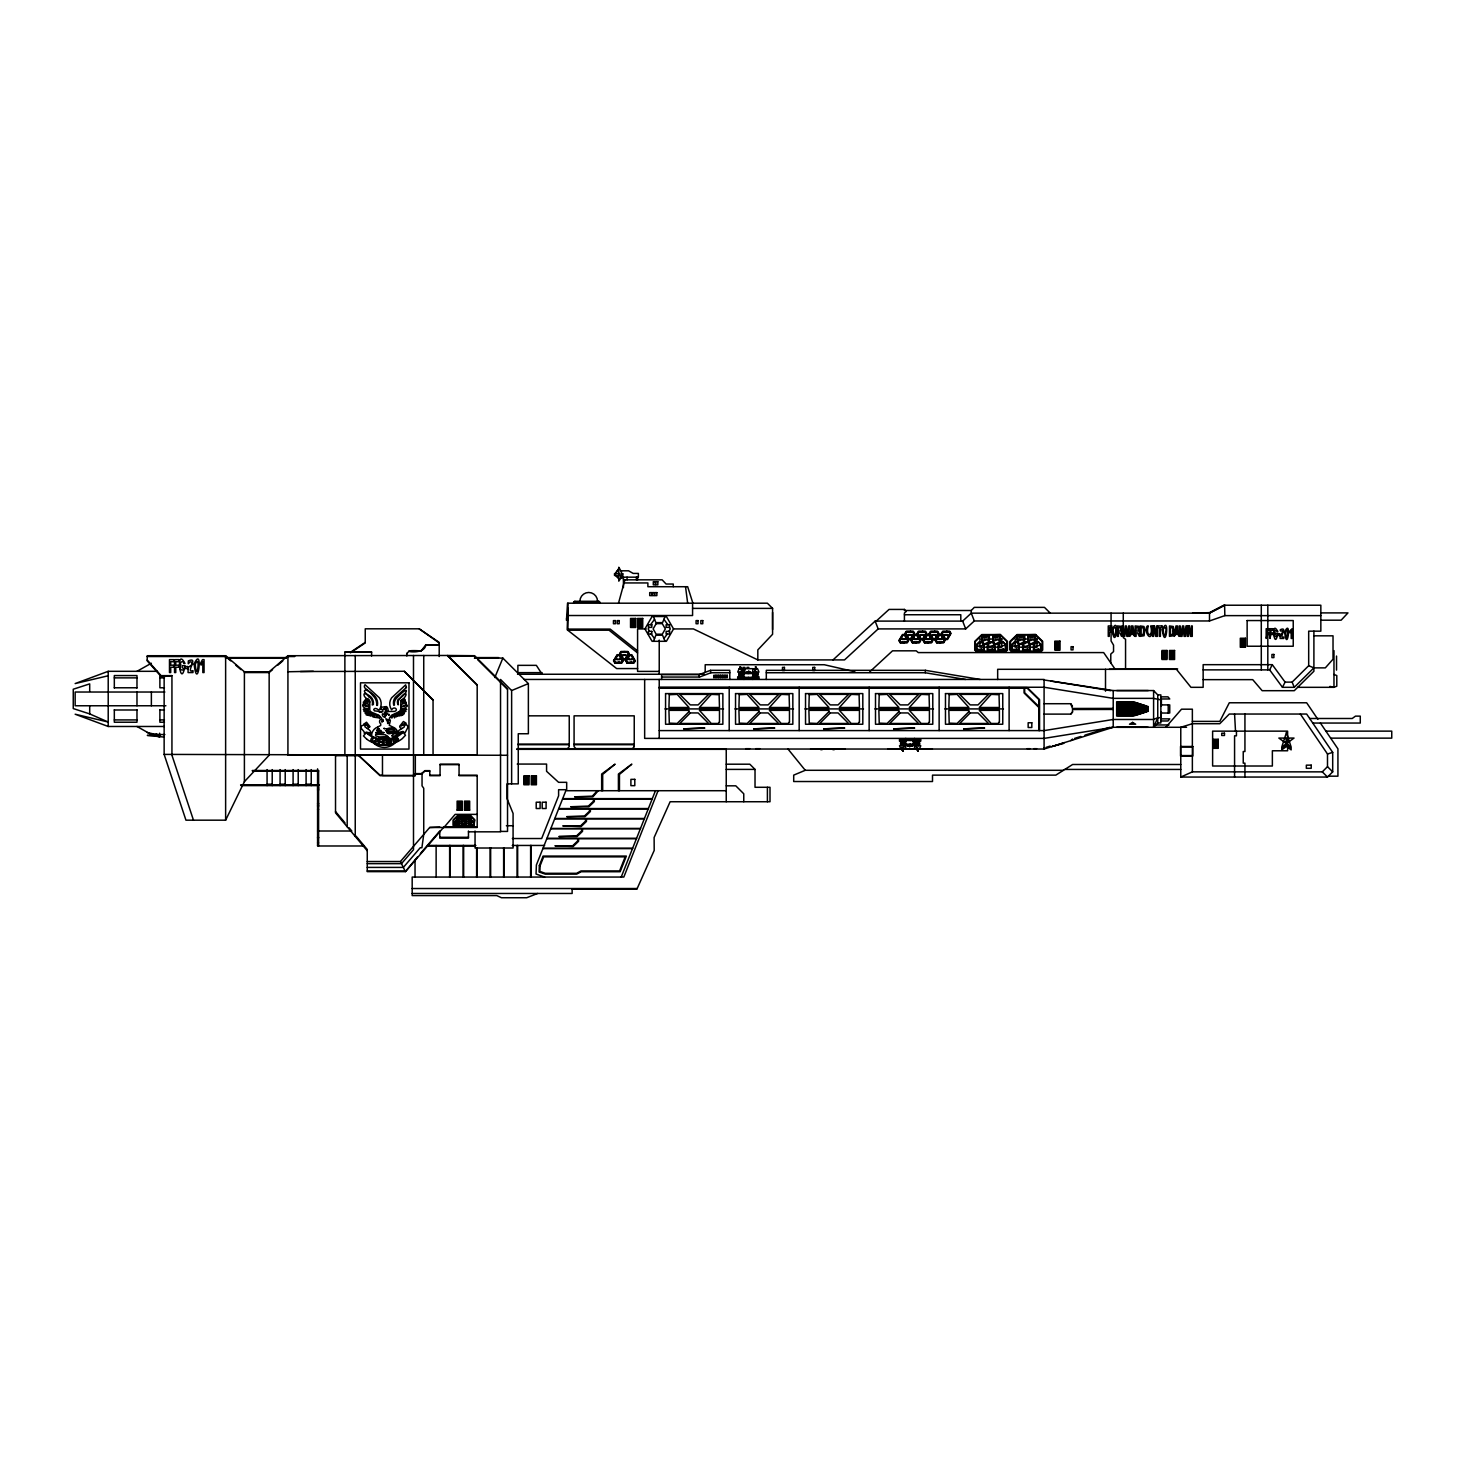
<?xml version="1.0" encoding="UTF-8"?>
<svg xmlns="http://www.w3.org/2000/svg" width="1465" height="1465" viewBox="0 0 1465 1465"><rect width="100%" height="100%" fill="white"/><g stroke="black" fill="none" stroke-linecap="round" stroke-linejoin="round"><path stroke-width="1.5" d="M753.999 676.647L757.863 676.409L757.844 677.617L753.999 677.617L753.999 673.534L757.863 673.296L757.844 674.504L753.999 674.504M904.491 741.198L900.627 741.437L900.645 740.228L904.491 740.228L904.491 744.312L900.627 744.55L900.645 743.341L904.491 743.341M766.305 672.746L925.221 672.746L925.422 670.329L980.14 679.449M1124.058 634.693L1125.248 625.94L1126.402 625.94L1127.556 634.693L1128.691 625.94L1129.698 625.94L1128.306 636.359L1126.86 636.359L1125.834 628.448L1124.735 636.359L1123.289 636.359L1121.934 625.94L1122.941 625.94L1124.021 634.693M1044.014 679.961L1113.217 690.564L1153.596 690.564L1157.753 694.886L1157.753 722.959L1153.596 727.281L1153.596 690.564M618.505 603.195L624.896 579.829M470.009 815.749L457.996 815.749L453.564 820.052L453.564 825.436L473.598 826.297L474.459 820.052L470.155 815.364L457.867 815.364L453.216 819.851L453.216 825.546L454.278 826.59L473.744 826.59L474.806 819.851L470.155 815.364M459.241 821.865L456.091 820.18L454.406 821.865L454.425 825.436L459.259 825.436L459.241 821.865L457.574 820.18M466.419 825.436L464.753 820.18L461.585 821.865L461.585 825.436L466.419 825.436L466.419 821.865L464.753 820.18M473.598 821.865L470.448 820.18L468.763 821.865L468.763 825.436L473.598 825.436L473.598 821.865L471.931 820.18M1064.579 742.59L1051.669 746.656M621.215 877.059L655.459 790.715M658.06 790.715L623.815 877.059L412.178 877.059L412.178 895.591L496.8 895.591L501.433 897.734L526.722 897.734L537.655 893.467M1000.21 635.077L1006.931 641.615L1006.931 649.837L1005.631 651.138L976.569 651.138L975.269 649.837L975.269 641.615L982.008 635.077L1000.412 634.565L1007.462 641.395L1007.462 650.057L1005.851 651.65L976.349 651.65L974.738 650.057L974.738 641.395L981.788 634.565L1000.412 634.565M1035.444 635.077L1042.183 641.615L1042.183 649.837L1040.882 651.138L1011.821 651.138L1010.502 649.837L1010.502 641.615L1017.241 635.077L1035.663 634.565L1042.695 641.395L1042.695 650.057L1041.102 651.65L1011.601 651.65L1009.989 650.057L1009.989 641.395L1017.04 634.565L1035.663 634.565M494.822 677.508L502.861 658.096L474.404 658.096M983.894 649.837L983.473 644.545L981.349 641.835L979.114 641.835L976.569 644.38L976.569 649.837L983.894 649.837L983.894 644.38L981.349 641.835M984.535 644.38L982.411 641.67L982.008 636.378L982.008 641.835L984.535 644.38L986.787 644.38L989.333 641.835L989.333 636.378L982.008 636.378M994.772 649.837L994.35 644.545L992.226 641.835L989.974 641.835L987.447 644.38L987.447 649.837L994.772 649.837L994.772 644.38L992.226 641.835M995.413 644.38L993.288 641.67L992.867 636.378L992.867 641.835L995.413 644.38L997.665 644.38L1000.21 641.835L1000.21 636.378L992.867 636.378M1005.631 649.837L1005.228 644.545L1003.104 641.835L1000.851 641.835L998.306 644.38L998.306 649.837L1005.631 649.837L1005.631 644.38L1003.104 641.835M1019.146 649.837L1018.724 644.545L1016.6 641.835L1014.348 641.835L1011.821 644.38L1011.821 649.837L1019.146 649.837L1019.146 644.38L1016.6 641.835M1019.787 644.38L1017.662 641.67L1017.241 636.378L1017.241 641.835L1019.787 644.38L1022.039 644.38L1024.566 641.835L1024.566 636.378L1017.241 636.378M1030.005 649.837L1029.602 644.545L1027.478 641.835L1025.225 641.835L1022.68 644.38L1022.68 649.837L1030.005 649.837L1030.005 644.38L1027.478 641.835M1030.664 644.38L1028.54 641.67L1028.119 636.378L1028.119 641.835L1030.664 644.38L1032.917 644.38L1035.444 641.835L1035.444 636.378L1028.119 636.378M1040.882 649.837L1040.48 644.545L1038.337 641.835L1036.103 641.835L1033.557 644.38L1033.557 649.837L1040.882 649.837L1040.882 644.38L1038.337 641.835M653.372 641.304L655.917 635.206L662.546 635.206L665.092 641.304M665.092 616.527L662.546 622.625L655.917 622.625L653.372 616.527M1063.352 743.524L1052.877 746.271M739.111 668.791L743.945 669.285L739.111 668.791L737.701 672.087L744.092 672.087M1153.596 727.281L1157.753 717.685L1160.866 717.685M740.1 672.124L740.1 674.889L741.382 674.889L741.382 672.124M755.317 672.124L755.317 674.889L756.599 674.889L756.599 672.124M755.317 673.863L755.317 676.647M756.599 676.647L756.599 673.863M903.173 743.982L903.173 741.198L901.25 742.59L901.891 743.982M903.173 745.722L903.173 742.956L901.891 742.956L901.891 745.722M459.68 821.865L462.555 820.107L462.83 816.609L457.996 816.609L457.996 820.18L461.164 821.865L462.83 820.18L462.83 816.609M466.859 821.865L469.734 820.107L470.009 816.609L465.174 816.609L465.174 820.18L468.342 821.865L470.009 820.18L470.009 816.609M193.472 820.18L171.936 755.226L171.936 675.64L164.135 676.464L164.135 754.402L185.945 820.18L225.628 820.18L244.399 781.651L269.157 755.226L269.157 671.757L287.927 655.716L447.631 655.478L477.187 684.869L477.187 755.226M1203.15 669.871L1269.642 669.871L1272.279 664.67L1285.098 682.122L1292.13 682.122L1308.685 665.714L1308.685 631.159L1320.844 631.159L1320.844 605.228L1224.832 605.228L1209.504 613.157L971.258 613.157L962.651 621.105L875.136 621.105L833.017 659.909M1313.904 635.828L1333.022 635.828L1333.022 659.195L1325.331 667.875L1313.904 667.875L1294.273 687.323L1282.461 687.323L1285.098 682.122M613.56 660.843L617.113 654.708L619.622 654.708L623.174 660.843L621.911 663.022L614.824 663.022L613.56 660.843L617.333 655.093L619.402 655.093L622.735 660.843L621.691 662.656L619.091 662.656M619.622 653.665L620.885 651.486L627.972 651.486L629.236 653.665L625.702 659.799L623.174 659.799L619.622 653.665L623.394 659.433L625.482 659.433L628.796 653.665L627.753 651.87L625.152 651.87M614.824 663.022L617.644 662.656M620.061 653.665L621.105 651.87L623.705 651.87M625.702 660.843L629.236 654.708L631.763 654.708L635.297 660.843L634.034 663.022L626.947 663.022L625.702 660.843L629.456 655.093L631.543 655.093L634.858 660.843L633.814 662.656L631.214 662.656M626.947 663.022L629.767 662.656M649.068 627.35L648.171 628.924L649.581 631.378M650.606 624.694L654.544 619.329M667.344 634.034L663.92 638.502M668.882 631.378L670.292 628.924L669.395 627.35M673.552 628.924L666.392 641.304L652.072 641.304L644.911 628.924L652.072 616.527L666.392 616.527L673.552 628.924L693.403 628.924L757.826 659.909L844.536 659.909L878.176 628.906L965.691 628.906L974.317 620.959L1209.504 620.959L1224.832 615.63L1320.844 615.63M898.961 640.608L902.513 634.473L905.022 634.473L908.575 640.608L907.311 642.787L900.224 642.787L898.961 640.608L902.733 634.858L904.802 634.858L908.135 640.608L907.091 642.421L904.491 642.421M905.022 633.429L906.286 631.25L913.373 631.25L914.636 633.429L911.083 639.564L908.575 639.564L905.022 633.429L908.794 639.198L910.864 639.198L914.197 633.429L913.153 631.635L910.552 631.635M900.224 642.787L903.044 642.421M905.462 633.429L906.505 631.635L909.106 631.635M911.083 640.608L914.636 634.473L917.163 634.473L920.698 640.608L919.434 642.787L912.347 642.787L911.083 640.608L914.856 634.858L916.944 634.858L920.258 640.608L919.214 642.421L916.614 642.421M917.163 633.429L918.409 631.25L925.495 631.25L926.759 633.429L923.225 639.564L920.698 639.564L917.163 633.429L920.917 639.198L923.005 639.198L926.319 633.429L925.276 631.635L922.675 631.635M917.584 633.429L918.628 631.635L921.229 631.635M912.347 642.787L915.167 642.421M923.225 640.608L926.759 634.473L929.286 634.473L932.82 640.608L931.575 642.787L924.47 642.787L923.225 640.608L926.979 634.858L929.066 634.858L932.381 640.608L931.355 642.421L928.755 642.421M929.286 633.429L930.55 631.25L937.637 631.25L938.882 633.429L935.348 639.564L932.82 639.564L929.286 633.429L933.04 639.198L935.128 639.198L938.461 633.429L937.417 631.635L934.817 631.635M929.726 633.429L930.769 631.635L933.37 631.635M924.47 642.787L927.29 642.421M935.348 640.608L938.882 634.473L941.409 634.473L944.962 640.608L943.698 642.787L936.611 642.787L935.348 640.608L939.102 634.858L941.189 634.858L944.522 640.608L943.478 642.421L940.878 642.421M941.409 633.429L942.673 631.25L949.76 631.25L951.023 633.429L947.47 639.564L944.962 639.564L941.409 633.429L945.181 639.198L947.251 639.198L950.584 633.429L949.54 631.635L946.939 631.635M936.611 642.787L939.431 642.421M941.849 633.429L942.892 631.635L945.493 631.635M740.246 668.516L741.253 670.183L741.253 668.516M741.253 674.34L741.253 672.673L740.246 674.34M755.464 667.674L755.464 669.34L756.453 667.674M755.464 668.516L755.464 670.183L756.453 668.516M755.464 672.673L755.464 674.34M755.647 672.984L755.647 674.028L756.27 672.984M756.453 674.34L756.453 672.673M902.037 743.506L902.037 745.172M903.026 745.172L903.026 743.506M902.037 748.505L903.026 750.172L903.026 748.505M917.236 748.505L917.236 750.172L918.244 748.505M406.281 687.616L405.659 684.851L391.595 697.853A10.493 10.42 0 0 0 391.595 709.774C394.195 705.452 398.993 710.104 394.598 711.422L387.95 711.496A5.256 5.237 0 0 0 386.54 706.569L381.578 707.229L380.753 708.932M845.03 749.036L810.585 749.036M421.004 650.881C392.071 649.142 424.813 657.236 425.821 644.765L439.207 644.765M421.004 651.156L425.821 644.765M1070.695 714.114L1072.563 711.862L1072.472 709.518L1113.217 709.445M1072.563 711.862L1070.787 714.114L1044.014 714.114M751.087 678.332L751.893 677.361L744.806 677.361L744.806 678.332M913.684 739.514L913.684 740.484L906.597 740.484L907.403 739.514M367.257 861.53L400.439 861.53L429.684 827.487L439.83 827.029M355.995 836.057L367.257 849.499L367.257 871.638L405.42 871.638L417.415 857.043M420.382 853.564L439.756 831.003L439.756 838.127L468.47 838.127L468.47 831.003M443.895 827.487L455.139 814.375L477.187 814.375M1165.774 727.281L1181.523 709.188L1192.363 709.188L1192.363 771.854L1180.772 777.054L1180.772 727.281L1192.363 723.71L1219.796 723.71L1229.3 714.041L1306.652 714.041L1332.692 752.406L1332.692 771.854L1327.491 777.054L1180.772 777.054M974.317 620.959L971.258 613.157L971.258 610.502L974.28 607.371L1044.472 607.371L1050.295 613.157M713.73 677.562L713.73 675.292L727.299 675.292L727.299 677.562L713.73 677.562L715.982 675.292M715.982 677.562L718.253 675.292M718.253 677.562L720.505 675.292M720.505 677.562L722.776 675.292M722.776 677.562L725.029 675.292M725.029 677.562L727.299 675.292M976.569 649.837L976.972 644.545L981.184 642.256M984.718 643.959L988.912 641.67L989.333 636.378M987.447 649.837L987.85 644.545L992.061 642.256M995.596 643.959L999.789 641.67L1000.21 636.378M998.306 649.837L998.727 644.545L1002.921 642.256M1011.821 649.837L1012.223 644.545L1016.435 642.256M1019.951 643.959L1024.163 641.67L1024.566 636.378M1022.68 649.837L1023.101 644.545L1027.295 642.256M1030.829 643.959L1035.041 641.67L1035.444 636.378M1033.557 649.837L1033.979 644.545L1038.172 642.256M1192.363 771.854L1322.291 771.854L1327.491 766.653L1327.491 753.999L1300.352 714.041M454.425 825.436L454.681 821.993L457.465 820.492M461.585 825.436L461.86 821.993L464.643 820.492M468.763 825.436L469.038 821.993L471.803 820.492M406.849 653.573L409.284 650.881M869.661 671.922L892.533 650.826L916.211 650.826L918.28 652.584L1103.658 652.584L1115.195 669.304M876.217 621.105L889.054 609.422L904.418 609.422L906.231 611.454L904.418 612.974L904.418 621.105M415.328 773.612L421.59 773.612L424.887 770.645L429.776 770.645L429.776 775.699L440.068 775.699L440.068 764.199L459.058 764.199L459.058 775.699L477.187 775.699M415.328 774.069L421.59 774.069L424.887 771.103L429.776 771.103M406.483 687.396L395.367 697.267A8.863 8.827 0 0 0 393.81 705.343L394.415 705.013A8.131 8.094 0 0 1 397.143 697.596C410.42 683.496 408.241 693.293 397.967 699.647A6.263 6.226 0 0 0 397.967 704.683L398.443 704.738A5.182 5.146 0 0 1 399.066 699.647C407.453 687.872 408.57 696.205 400.806 700.545L400.806 708.126A4.78 4.761 0 0 1 399.231 711.642L391.521 715.25L389.269 718.235L390.349 720.707L389.25 725.285L392.638 726.951A7.618 7.581 0 0 1 397.857 735.412A25.363 25.235 0 0 1 371.542 735.888A9.431 9.376 0 0 1 378.025 726.915M272.563 669.652L269.157 672.563L244.399 672.563M277.691 665.275L282.8 660.898M600.027 603.195L598.764 601.291L574.793 601.291L573.584 603.195M574.829 601.291L573.584 602.225L600.027 602.225L598.727 601.291M350.483 652.255L365.243 642.403M350.428 652.822L365.243 642.934L365.243 628.815L419.173 628.815L439.207 642.403L439.207 656.54M365.517 724.461L364.877 726.75L368.924 729.607A5.366 5.329 0 0 1 371.011 733.141L366.158 732.152L364.346 733.617A4.065 4.047 0 0 0 363.888 731.475L361.818 729.057A2.417 2.399 0 0 1 361.818 725.706L365.517 724.461L368.979 726.86L366.012 724.131L363.686 724.314L366.506 722.227L370.022 726.75L367.44 728.49M136.977 671.318L151.371 663.242M378.025 726.878L380.735 725.413L380.735 723.82A2.82 2.802 0 0 1 380.735 719.242L381.779 718.399L378.849 715.213L371.707 712.301A3.553 3.534 0 0 1 370.682 711.624L370.48 711.422A2.784 2.765 0 0 1 369.784 709.628L369.784 701.991M1193.444 612.956L1209.504 612.956L1223.989 605.448M1157.753 717.685L1153.596 719.48L1113.217 719.48L1044.087 730.596L659.232 730.596M1063.462 770.297L805.256 770.297L793.7 775.131L793.7 781.523L932.509 781.523L932.509 775.131L1055.825 775.131L1072.618 764.492L1180.772 764.492M511.633 783.867L511.633 690.546L528.371 683.606L502.861 658.096M661.612 679.449L661.612 674.651L699.061 674.651L710.47 670.329L729.79 670.329L729.79 679.449M661.612 677.05L699.501 677.05L710.91 672.746L729.79 672.746M157.469 671.318L108.209 671.318L75.154 683.569L108.209 675.768M1046.065 747.388L1050.167 746.088M1074.559 738.415L1080.804 736.456M1084.961 735.137L1109.939 727.281M1113.217 690.564L1113.217 727.281L1044.087 749.036L516.797 749.036M1327.491 753.999L1332.692 752.406M457.996 820.18L459.79 821.627M465.174 820.18L465.174 816.609M1113.217 727.281L1044.087 738.397L644.655 738.397L644.655 679.449M287.927 671.757L313.327 671.281M1113.217 708.401L1072.472 708.474L1070.695 703.713M619.42 573.566L614.513 573.566L614.513 575.47L619.732 575.47M621.197 577.173L638.374 577.173L638.374 573.419L633.173 573.419L628.558 570.801L621.453 570.801L621.453 577.173L618.798 581.147L618.798 567.266L621.453 571.881M623.431 579.829L662.143 579.829L666.099 584.041L673.259 584.041L673.259 586.714M624.896 582.942L647.878 582.942L647.878 586.714L687.671 586.714L692.89 603.195M567.907 608.03L567.175 629.749L616.673 668.571L637.586 668.571M692.579 608.396L772.586 608.396L772.586 634.272L757.826 649.911L757.826 659.909M971.258 610.502L904.418 610.502L904.418 609.422M772.586 612.388L772.586 629.584M1321.448 612.901L1347.965 612.901L1341.134 620.189L1320.844 620.189M904.418 614.751L960.802 614.751L960.802 621.105M567.907 615.52L692.579 615.52L692.579 603.195M566.461 618.853L567.907 618.853M663.92 619.329L667.857 624.694M567.907 620.281L566.461 620.281L567.541 603.195L767.385 603.195L772.586 608.396M631.214 620.391L635.004 620.391M638.264 620.391L642.055 620.391M631.214 621.673L635.004 621.673M638.264 621.673L642.055 621.673M631.214 622.955L635.004 622.955M638.264 622.955L642.055 622.955M631.214 624.236L635.004 624.236M638.264 624.236L642.055 624.236M631.214 625.5L635.004 625.5M638.264 625.5L642.055 625.5M567.907 629.089L610.191 629.089L637.586 650.899M646.248 628.924L637.586 628.924L637.586 671.409L659.232 671.409M568.493 630.206L609.055 630.206L637.586 652.932M982.411 636.781L984.37 636.781M986.971 636.781L988.912 636.781M993.288 636.781L995.248 636.781M997.848 636.781L999.789 636.781M1017.662 636.781L1019.603 636.781M1022.204 636.781L1024.163 636.781M1028.54 636.781L1030.481 636.781M1033.081 636.781L1035.041 636.781M654.544 638.502L651.119 634.034M1240.965 640.187L1244.774 640.187M982.411 641.157L987.08 639.711L988.912 641.157M993.288 641.157L997.94 639.711L999.789 641.157M1017.662 641.157L1022.314 639.711L1024.163 641.157M1028.54 641.157L1033.191 639.711L1035.041 641.157M1240.965 641.469L1244.774 641.469M1240.965 642.75L1244.774 642.75M1055.514 643.08L1059.305 643.08M1240.965 644.032L1244.774 644.032M1055.514 644.362L1059.305 644.362M425.821 645.021L439.207 645.021M976.972 645.058L978.821 646.505L983.473 645.058M987.85 645.058L989.699 646.505L994.35 645.058M998.727 645.058L1000.558 646.505L1005.228 645.058M1012.223 645.058L1014.073 646.505L1018.724 645.058M1023.101 645.058L1024.932 646.505L1029.602 645.058M1033.979 645.058L1035.81 646.505L1040.48 645.058M1240.965 645.296L1244.774 645.296M1055.514 645.644L1059.305 645.644M1055.514 646.926L1059.305 646.926M1055.514 648.208L1059.305 648.208M976.972 649.416L978.931 649.416M981.532 649.416L983.473 649.416M987.85 649.416L989.809 649.416M992.409 649.416L994.35 649.416M998.727 649.416L1000.668 649.416M1003.269 649.416L1005.228 649.416M1012.223 649.416L1014.183 649.416M1016.783 649.416L1018.724 649.416M1023.101 649.416L1025.042 649.416M1027.643 649.416L1029.602 649.416M1033.979 649.416L1035.92 649.416M1038.52 649.416L1040.48 649.416M344.879 652.255L371.597 652.255M1162.569 652.419L1166.378 652.419M1170.114 652.419L1173.904 652.419M1162.569 653.701L1166.378 653.701M1170.114 653.701L1173.904 653.701M1162.569 654.983L1166.378 654.983M1170.114 654.983L1173.904 654.983M269.157 671.757L244.399 671.757L225.628 655.716L147.214 655.716L147.214 660.88L161.077 676.464L164.135 676.464M447.631 655.478L474.514 655.716L500.536 681.573L500.536 831.827L468.47 831.827M1162.569 656.265L1166.378 656.265M1170.114 656.265L1173.904 656.265M147.214 656.54L225.628 656.54L230.756 660.898M287.927 656.54L294.758 656.54M448.034 656.54L474.514 655.716M225.5 657.584L286.408 657.584M474.733 657.584L498.576 657.584M1162.569 657.547L1166.378 657.547M1170.114 657.547L1173.904 657.547M225.537 658.096L286.408 658.096M1272.279 664.67L1203.15 664.67L1203.15 687.323L1190.972 687.323L1176.45 669.304L997.665 669.304L997.665 679.522M746.949 667.399L748.89 667.399M1177.659 668.882L1109.298 669.304M925.422 670.329L766.305 670.329L766.305 679.449M300.453 671.519L404.303 671.281L433.054 699.867L433.054 755.226M747.919 671.794L745.941 671.849L745.941 673.186M748.78 671.849L750.776 671.794L750.776 673.186M752.607 672.087L758.998 672.087L757.588 668.791L752.754 669.285L754.64 668.791L754.64 672.087M542.105 672.636L517.878 672.636L517.878 665.348L536.355 665.348L542.105 674.248M743.945 673.186L752.754 673.186M743.945 673.552L752.754 673.552M517.53 674.248L704.39 674.248M742.828 674.504L738.983 674.504L738.964 673.296L742.828 673.534L742.828 677.617L738.983 677.617L738.964 676.409L742.828 676.647M147.214 660.056L161.077 675.64L171.936 675.64M744.092 676.775L737.701 676.775L737.701 678.332L758.998 678.332L758.998 676.775L752.607 676.775M114.325 677.874L136.977 677.874M159.886 677.874L164.446 677.874M524.14 679.449L1044.087 679.449L1044.087 749.036L1044.014 748.029M1203.15 679.65L1252.722 679.65L1262.152 690.693L1294.273 690.693L1313.904 671.245L1313.904 631.159M659.232 687.25L1044.087 687.25L1113.217 698.365L1153.596 698.365L1161.379 700.014L1161.379 706.038M1297.679 687.323L1333.974 687.323L1336.794 686.206L1336.794 675.566L1333.974 674.449M659.232 687.634L1027.313 687.634L1039.564 699.647L1039.564 730.596M114.325 687.781L136.977 687.781M164.446 687.781L159.886 687.781L159.886 675.566M659.232 688.019L1024.127 688.019L1024.127 693.018L1038.905 707.503L1038.905 730.596M164.867 692.029L75.154 692.029L75.154 705.764L165.893 705.764M1157.753 694.886L1160.866 694.886L1160.866 722.959L1157.753 722.959M1160.866 696.864L1167.99 696.864L1169.748 698.97L1160.866 698.97M1044.014 703.713L1070.787 703.713L1072.472 706.148M1160.866 704.903L1169.748 704.903L1169.748 713.034L1160.866 713.034M664.927 708.913L723.509 708.913M734.899 708.913L793.481 708.913M804.871 708.913L863.471 708.913M874.843 708.913L933.443 708.913M944.815 708.913L1003.415 708.913M380.955 709.243L382.841 710.067L382.805 711.844L374.344 710.818L373.74 709.39L374.985 708.437A4.56 4.523 0 0 1 378.208 709.756L379.417 709.756A10.988 10.933 0 0 0 379.417 697.853L365.06 684.704A2.545 2.527 0 0 0 365.06 688.147L373.776 695.088A10.969 10.914 0 0 1 377.439 705.416L376.688 705.306A11.39 11.335 0 0 0 373.062 695.802C365.957 686.059 359.951 690.821 369.015 695.436A9.12 9.065 0 0 1 373.374 704.537L372.238 705.013A7.233 7.197 0 0 0 368.777 696.681M114.325 709.994L136.977 709.994M159.886 709.994L164.446 709.994M529.14 715.836L569.244 715.836L569.244 746.637L567.431 748.597L517.694 748.597M1160.866 717.337L1161.379 712.063M1309.655 718.491L1352.213 718.491L1355.491 716.129L1360.271 716.129L1360.271 723.051L1312.768 723.051M1160.866 718.875L1169.748 718.875L1167.99 720.981L1160.866 720.981M114.325 719.919L136.977 719.919M159.886 719.919L164.446 719.919M1192.363 721.384L1219.796 721.384L1229.3 702.779L1306.652 702.779L1317.896 719.37M164.446 722.227L159.886 722.227L159.886 709.738M1154.457 724.955L1169.015 724.955M89.695 691.388L89.695 683.88L73.25 689.228L73.25 708.566L89.695 713.913L108.209 722.025L75.154 714.224L108.209 726.475L164.3 726.475M1111.697 727.281L1186.577 727.281M1325.898 731.127L1391.75 731.127L1391.75 738.14L1330.641 738.14M164.867 734.551L151.371 734.551L136.977 726.475M156.169 733.892L159.612 735.393L147.306 735.393L163.897 737.06M919.507 740.228L915.662 740.228L915.662 744.312L919.526 744.55L919.507 740.228L919.526 741.437L915.662 741.198M905.883 741.07L899.492 741.07L899.492 739.514L920.789 739.514L920.789 741.07L914.398 741.07M1213.789 741.235L1217.58 741.235M912.787 741.656L915.662 741.656M1213.789 742.517L1217.58 742.517M912.787 743.323L915.662 743.323M1213.789 743.799L1217.58 743.799M518.006 744.128L569.244 744.128M574.079 744.128L634.235 744.128M905.736 744.275L914.545 744.275M518.006 744.696L569.244 744.696M574.079 744.696L634.235 744.696M905.736 744.659L914.545 744.659M1213.789 745.081L1217.58 745.081M905.883 745.758L899.492 745.758L900.902 749.036L905.736 748.56L903.85 749.036L903.85 745.758M907.714 745.996L909.71 745.996L907.714 746.051L907.714 744.659M912.548 745.996L910.571 745.996L912.548 746.051L912.548 744.659M914.398 745.758L920.789 745.758L919.379 749.036L914.545 748.56L916.431 749.036L916.431 745.758M1213.789 746.363L1217.58 746.363M909.71 744.275L909.71 746.967L910.571 744.275M1180.772 746.93L1192.363 746.93M745.777 748.688L749.677 748.688M755.903 748.688L759.804 748.688M1027.258 748.688L1029.858 748.688M1034.015 748.688L1036.616 748.688M516.797 749.329L726.237 749.329M433.054 754.768L287.927 755.226L287.927 655.716M433.054 754.988L477.187 754.988M507.531 755.281L164.135 754.402M335.522 755.684L358.888 755.684L380.058 775.699L415.328 775.699L415.328 755.226M1180.772 755.574L1192.363 755.574M517.237 764.071L546.573 764.071L546.573 771.304L558.605 782.328L566.68 782.328L566.68 789.708L558.605 789.708L558.605 795.825L541.665 838.529L512.347 838.529M726.237 764.199L749.824 764.199L755.024 769.4L755.024 787.291L770.004 787.291L770.004 801.74L670.128 801.74L654.122 837.522L654.196 850.451L636.872 889.218L571.826 889.218M440.068 764.657L459.058 764.657M726.237 769.4L755.024 769.4M1064.817 769.436L1180.772 769.436M252.31 770.498L318.601 770.498L318.601 845.983M252.401 771.011L318.601 771.011M358.888 755.684L380.058 775.223L382.475 775.223M429.776 775.223L440.068 775.223M459.058 775.223L477.187 775.223L477.187 827.487L429.684 827.487M415.328 775.461L382.475 775.461L382.475 755.226M1328.37 776.175L1337.93 776.175L1337.93 748.853L1320.404 723.051M524.543 777.695L528.352 777.695M531.942 777.695L535.75 777.695M524.543 778.977L528.352 778.977M531.942 778.977L535.75 778.977M524.543 780.259L528.352 780.259M531.942 780.259L535.75 780.259M524.543 781.541L528.352 781.541M531.942 781.541L535.75 781.541M524.543 782.823L528.352 782.823M531.942 782.823L535.75 782.823M267.07 784.196L272.215 784.196M280.071 784.196L285.217 784.196M293.092 784.196L298.219 784.196M306.093 784.196L311.239 784.196M240.59 784.874L319.425 784.874M240.956 785.606L319.095 785.606M726.237 785.826L735.796 785.826L743.762 793.792L743.762 801.74M317.575 787.566L318.601 787.566M317.575 788.518L318.601 788.518M317.575 789.489L318.601 789.489M317.575 790.129L318.601 790.129M726.237 790.715L565.838 790.715L536.391 864.973L536.044 874.037L544.614 877.059M562.707 798.626L652.328 798.626M562.56 798.956L593.417 798.956L593.417 801.263L588.417 806.061L570.691 806.757L588.93 806.757L594.332 801.556L594.332 798.956L652.181 798.956M457.794 803.076L461.585 803.076M465.192 803.076L468.983 803.076M317.575 803.406L318.601 803.406M317.575 804.065L318.601 804.065M457.794 804.358L461.585 804.358M465.192 804.358L468.983 804.358M317.575 805.457L318.601 805.457M457.794 805.622L461.585 805.622M465.192 805.622L468.983 805.622M317.575 806.244L318.601 806.244M457.794 806.904L461.585 806.904M465.192 806.904L468.983 806.904M457.794 808.167L461.585 808.167M465.192 808.167L468.983 808.167M558.769 808.552L648.391 808.552M558.623 808.9L589.479 808.9L589.479 811.189L584.48 815.987L566.754 816.683L584.993 816.683L590.395 811.5L590.395 808.9L648.244 808.9M317.575 809.431L318.601 809.431M457.117 810.09L462.262 810.09L462.262 801.135L457.117 801.135L457.117 810.145L462.262 810.145M464.515 810.09L469.661 810.09L469.661 801.135L464.515 801.135L464.515 810.145L469.661 810.145M457.996 816.609L462.555 816.902M465.449 816.902L469.734 816.902M554.832 818.477L644.454 818.477M554.686 818.825L585.542 818.825L585.542 821.114L580.543 825.912L562.816 825.912L581.056 826.626L586.458 821.426L586.458 818.825L644.307 818.825M458.27 819.777L459.497 818.825L462.555 819.777M465.449 819.777L468.525 818.825L469.734 819.777M454.681 822.323L455.908 823.275L458.984 822.323M461.86 822.323L463.087 823.275L466.145 822.323M469.038 822.323L470.247 823.275L473.323 822.323M454.681 825.198L459.259 825.436M461.86 825.198L466.163 825.198M469.038 825.198L473.598 825.436M506.377 825.729L513.08 825.729M477.187 827.011L443.895 827.011L405.42 871.638L400.439 861.53M550.895 828.421L640.516 828.421M550.748 828.75L581.605 828.75L581.605 831.04L576.606 835.837L558.879 836.552L577.118 836.552L582.521 831.351L582.521 828.75L640.37 828.75M317.575 831.003L351.783 831.003L349.073 827.762M500.536 831.424L507.531 831.424L507.531 688.935L500.536 681.976M317.575 837.394L318.601 837.394M439.756 837.302L468.47 837.302M317.575 837.852L318.601 837.852M546.958 838.346L636.579 838.346M546.811 838.676L577.668 838.676L577.668 840.965L572.669 845.781L554.942 845.781L573.181 846.477L578.583 841.276L578.583 838.676L636.433 838.676M317.575 842.869L318.601 842.869M317.575 845.506L318.601 845.506M427.688 845.452L475.887 845.452M512.274 845.452L544.614 845.452M363.961 845.983L317.575 845.983L317.575 768.832M427.432 845.983L475.045 845.983M543.021 848.272L632.642 848.272M542.874 848.601L632.495 848.601M367.257 863.654L401.483 863.654L413.496 849.682L413.496 655.478M367.257 867.408L403.333 867.408L420.235 847.741L421.902 847.741L423.733 834.427L423.733 788.28L422.048 785.863L422.048 773.209M367.257 870.997L405.42 870.997M412.178 888.523L637.183 888.523M412.178 893.467L572.137 893.467L572.137 889.218M404.999 724.443L405.933 724.552A2.545 2.527 0 0 1 407.398 728.343L404.926 733.049L403.058 731.401L398.443 732.72A2.436 2.417 0 0 1 400 729.735L404.065 727.189L404.999 724.443L401.099 725.834L404.175 723.563L405.933 724.552L406.043 723.161L403.424 721.513L399.689 726.255A2.088 2.088 0 0 0 402.033 728.435M1050.68 681.042L1110.873 690.711M925.221 672.746L965.527 679.449M854.901 671.757L824.246 664.725L705.196 664.725L705.196 672.343M1329.964 686.407L1333.974 687.323L1333.974 650.625M159.612 735.393L147.306 732.5L159.612 737.06L159.612 733.196M1308.685 665.714L1313.904 667.875M439.207 642.934L419.173 628.815M368.795 696.662C362.221 688.861 362.661 698.164 368.393 699.116A3.406 3.388 0 0 1 369.839 701.991M366.818 739.257L363.466 735.943L366.25 732.72A26.681 26.535 0 0 0 403.15 732.262L405.475 735.284L402.252 738.671A29.135 28.989 0 0 1 366.836 739.239M235.865 665.275L240.993 669.652M477.572 659.58L507.531 689.356M447.631 655.716L477.187 685.107M433.054 700.105L404.303 671.281M1327.491 766.653L1332.692 771.854M1322.291 771.854L1327.491 777.054M500.536 679.449L511.633 690.546M335.522 811.555L345.007 822.891M367.257 850.78L335.522 812.837L335.522 755.226M912.878 739.514L913.684 740.484M744.806 677.361L745.612 678.332M787.987 749.036L805.256 770.297M1269.642 669.871L1282.461 687.323M935.787 640.608L936.831 642.421M923.664 640.608L924.69 642.421M911.523 640.608L912.567 642.421M899.4 640.608L900.444 642.421M626.123 660.843L627.167 662.656M614 660.843L615.044 662.656M1292.13 682.122L1294.273 687.323M962.651 621.105L965.691 628.906M875.136 621.105L878.176 628.906M710.47 670.329L710.91 672.746M699.061 674.651L699.501 677.05M685.528 586.714L687.671 603.195M1072.563 740.081L1072.472 739.074L1070.787 740.631M919.507 743.341L919.526 744.55M472.041 825.198L470.32 825.198M464.863 825.198L463.141 825.198M457.684 825.198L455.981 825.198M458.27 816.902L458.27 820.107M1336.538 656.045L1336.538 670.109M1287.607 738.433L1287.607 731.145L1212.617 731.145L1212.617 766.012L1272.371 766.012L1272.371 750.776L1287.607 750.776L1287.607 747.315M1287.607 739.733L1287.607 745.612M1267.811 605.228L1267.811 669.871M1261.292 605.228L1261.292 669.871M1244.939 714.041L1244.939 751.527L1243.236 751.527L1243.236 763.155L1244.939 763.155L1244.939 777.054M1236.442 731.145L1236.442 735.815L1234.574 735.815L1234.574 777.054M1235.508 731.145L1234.574 714.041M1224.832 615.63L1224.612 604.825L1209.504 612.645L1192.602 613.157M1209.504 612.956L1209.504 620.959M1168.209 704.903L1168.209 713.034M1148.267 690.564L1116.733 690.564M1148.194 727.281L1116.66 727.281M1146.436 705.983L1146.436 711.862M1146.436 727.281L1145.392 727.281M1145.392 705.654L1145.392 712.191M1144.348 705.306L1144.348 712.521M1144.348 727.281L1143.304 727.281M1143.304 704.976L1143.304 712.851M1142.261 704.647L1142.261 713.199M1142.261 727.281L1141.217 727.281M1141.217 704.317L1141.217 713.528M1140.191 703.987L1140.191 713.858M1140.191 727.281L1139.147 727.281M1139.147 703.639L1139.147 714.188M1138.104 703.31L1138.104 714.535M1138.104 727.281L1137.06 727.281M1137.06 702.98L1137.06 714.865M1136.016 702.651L1136.016 715.195M1136.016 727.281L1134.99 727.281M1134.99 702.431L1134.99 715.396M1133.947 702.431L1133.947 715.396M1133.947 727.281L1132.903 727.281M1132.903 702.431L1132.903 715.396M1131.859 702.431L1131.859 715.396M1131.859 727.281L1130.815 727.281M1130.815 702.431L1130.815 715.396M1129.771 702.431L1129.771 715.396M1129.771 727.281L1128.746 727.281M1128.746 702.431L1128.746 715.396M1127.702 702.431L1127.702 715.396M1127.702 727.281L1126.658 727.281M1126.658 702.431L1126.658 715.396M1125.56 669.304L1125.56 639.271L1123.27 637.623L1123.27 613.157M1125.614 702.431L1125.614 715.396M1125.614 727.281L1124.571 727.281M1124.571 702.431L1124.571 715.396M1123.545 702.431L1123.545 715.396M1123.545 727.281L1122.501 727.281M1122.501 702.431L1122.501 715.396M1121.457 702.431L1121.457 715.396M1121.457 727.281L1120.414 727.281M1120.414 702.431L1120.414 715.396M1119.37 702.431L1119.37 715.396M1119.37 727.281L1118.344 727.281M1118.344 702.431L1118.344 715.396M1111.074 613.157L1111.074 640.938L1113.547 645.131L1113.547 651.614L1110.781 654.068L1110.781 662.913M1105.507 669.304L1105.507 691.187M1038.52 649.709L1038.52 648.775L1035.92 649.709M1027.643 649.709L1027.643 648.775L1025.042 649.709M1016.783 649.709L1016.783 648.775L1014.183 649.709M1009.11 687.25L1009.11 730.596M1003.269 649.709L1003.269 648.775L1000.668 649.709M992.409 649.709L992.409 648.775L989.809 649.709M981.532 649.709L981.532 648.775L978.931 649.709M940.878 642.677L939.431 642.677M939.138 687.25L939.138 730.596M932.418 749.036L887.882 749.036M928.755 642.677L927.29 642.677M916.614 642.677L915.167 642.677M914.545 738.397L914.545 749.164L905.736 749.164L905.736 738.397M910.131 739.514L910.131 740.484M906.597 739.514L906.597 740.484M904.491 642.677L903.044 642.677M900.645 740.228L900.627 744.55M869.148 687.25L869.148 730.596M834.299 749.659L832.853 749.659M822.176 749.659L820.711 749.659M799.176 687.25L799.176 730.596M767.404 787.291L767.404 801.74M757.863 673.296L757.844 677.617M752.754 679.449L752.754 668.681L743.945 668.681L743.945 679.449M751.893 677.361L751.893 678.332M748.78 673.552L748.78 670.878L747.919 673.552M748.359 677.361L748.359 678.332M744.898 670.549L744.898 667.399L742.956 667.399L742.956 670.549M742.059 668.791L742.059 672.087M738.964 673.296L738.983 677.617M729.204 687.25L729.204 730.596M726.237 749.036L726.237 801.74M659.232 640.095L659.232 674.248M659.232 679.449L659.232 738.397M637.66 577.173L637.66 579.829M636.378 577.173L636.378 579.829M627.075 577.173L627.075 579.829M625.152 651.614L623.705 651.614M623.431 577.173L623.431 587.593M619.457 790.715L619.457 774.399L631.836 764.144L618.413 774.033L618.413 790.715M602.683 790.715L602.683 774.399L615.08 764.144L601.657 774.033L601.657 790.715M598.269 790.715L592.867 796.832L574.628 796.832L592.354 796.136L597.354 790.715M567.907 603.195L567.907 629.749M531.154 845.452L531.154 877.059M530.623 845.452L530.623 877.059M528.371 683.606L528.371 733.745L518.262 733.745L518.262 783.867L507.036 783.867L507.036 798.663L513.08 813.441L513.08 848.015L475.045 848.015L475.045 831.003M517.658 845.452L517.658 877.059M517.127 845.452L517.127 877.059M504.143 847.704L504.143 877.059M503.63 847.704L503.63 877.059M490.647 847.704L490.647 877.059M490.134 847.704L490.134 877.059M477.151 847.704L477.151 877.059M476.619 847.704L476.619 877.059M463.654 845.452L463.654 877.059M463.123 845.452L463.123 877.059M450.14 845.452L450.14 877.059M449.627 845.452L449.627 877.059M436.13 845.452L436.13 877.059M423.733 655.478L423.733 755.226M415.034 860.266L415.034 877.059M406.849 653.298L406.849 655.99M371.597 655.99L371.597 651.98L344.879 651.98L344.879 755.226M355.244 655.478L355.244 836.423M347.187 755.226L347.187 826.791M311.239 769.601L311.239 785.606M306.093 769.601L306.093 785.606M298.219 769.601L298.219 785.606M293.092 769.601L293.092 785.606M285.217 769.601L285.217 785.606M280.071 769.601L280.071 785.606M272.215 769.601L272.215 785.606M267.07 769.601L267.07 785.606M244.399 671.757L244.399 781.651M225.628 655.716L225.628 820.18M151.371 692.029L151.371 705.764M136.977 688.056L136.977 675.566L114.325 675.566L114.325 688.056M136.977 692.029L136.977 705.764M136.977 709.738L136.977 722.227L114.325 722.227L114.325 709.738M108.209 671.318L108.209 726.475M89.695 706.405L89.695 713.913M579.902 601.291A8.808 8.808 0 0 1 588.71 592.464A8.808 8.808 0 0 1 597.537 601.291M364.767 704.94A9.632 9.577 0 0 0 369.07 706.222L368.594 704.134A6.336 6.3 0 0 1 363.503 701.845A2.71 2.692 0 0 0 364.767 704.921M391.979 735.815A4.212 4.175 0 0 0 397.143 734.13A3.608 3.571 0 0 0 391.961 735.833M180.598 664.652C176.771 671.757 187.557 670.952 182.154 667.491L182.154 665.678L185.011 665.678C180.488 691.736 175.306 645.021 185.011 663.499L183.766 663.499C184.315 660.221 179.023 661.722 180.598 664.652M1274.532 632.495C1271.657 637.861 1279.751 637.257 1275.685 634.656L1275.685 633.283L1277.846 633.283C1274.44 652.914 1270.558 617.699 1277.846 631.635L1275.118 630.316L1274.532 632.495M195.285 664.414C196.914 685.254 200.613 651.412 195.285 664.414M1285.538 632.331C1286.764 648.024 1289.53 622.515 1285.538 632.331M364.51 700.728L365.884 702.779A2.655 2.637 0 0 0 367.642 702.779L369.052 701.259L367.678 699.19A2.655 2.637 0 0 0 365.92 699.19L364.51 700.728M194.076 664.066C197.647 694.392 203.562 643.428 194.076 664.066M1144.678 630.243L1144.092 635.737L1140.155 636.359L1140.155 625.94L1143.982 626.489L1144.678 630.243M1173.996 630.243L1173.41 635.737L1169.473 636.359L1169.473 625.94L1173.3 626.489L1173.996 630.243M1284.64 632.074C1287.314 654.928 1291.745 616.509 1284.64 632.074M1112.082 629.785C1115.524 653.683 1120.139 612.443 1112.082 629.785M1162.239 629.785C1165.682 653.683 1170.297 612.443 1162.239 629.785M1113.089 629.199C1113.675 646.614 1119.022 620.995 1113.089 629.199M1163.265 629.199C1163.833 646.614 1169.18 620.995 1163.265 629.199M401.3 704.958L401.502 706.313A5.146 5.109 0 0 0 406.226 703.786L406.043 702.065A6.721 6.684 0 0 1 402.289 703.933L401.3 704.958M188.088 668.992L188.069 672.563L192.977 672.563L192.977 670.622C184.791 673.699 199.57 656.045 188.362 660.898C187.813 667.71 188.839 660.202 191.64 662.107C193.746 666.264 187.648 665.495 188.088 668.992M1280.135 635.773L1280.117 638.465L1283.816 638.465L1283.816 637C1277.681 639.308 1288.761 626.013 1280.355 629.675C1279.439 633.613 1286.764 626.892 1280.135 635.773M1151.673 632.862C1150.483 642.897 1143.286 629.858 1147.351 625.94L1148.34 625.94C1144.861 637.495 1154.164 637.403 1150.684 625.94L1151.673 625.94L1151.673 632.862M1143.671 631.159L1143.323 634.327L1141.143 634.693L1141.143 627.606L1143.359 627.954L1143.671 631.159M1172.989 631.159L1172.641 634.327L1170.462 634.693L1170.462 627.606L1172.678 627.954L1172.989 631.159M1121.604 629.016L1121.549 636.359L1119.773 632.843L1118.344 632.843L1118.344 636.359L1117.355 636.359L1117.355 625.94L1121.036 626.324L1121.604 629.016M1139.367 629.016L1139.312 636.359L1137.536 632.843L1136.108 632.843L1136.108 636.359L1135.119 636.359L1135.119 625.94L1138.781 626.324L1139.367 629.016M374.875 741.308L372.147 740.576L373.135 738.433L372.147 737.847C367.367 740.851 377.476 745.612 377.036 739.733L375.882 739.202L374.875 741.308M539.34 865.577L539.083 871.968L545.108 874.092L576.77 874.092L581.184 871.73L620.153 871.73L626.361 856.073L543.112 856.073L539.34 865.577M540.109 865.742L539.907 871.419L545.255 873.305L576.587 873.305L581.001 870.943L619.603 870.943L625.189 856.86L543.643 856.86L540.109 865.742M393.316 715.213L394.524 717.887L395.458 714.719A2.637 2.619 0 0 0 393.316 715.213M404.395 712.869L403.388 713.455L401.337 710.818L404.395 712.869M1120.597 629.364L1120.34 630.976L1118.344 631.177L1118.344 627.606L1120.231 627.698L1120.597 629.364M1138.36 629.364L1138.104 630.976L1136.108 631.177L1136.108 627.606L1137.994 627.698L1138.36 629.364M378.996 728.709L377.366 729.167L379.014 728.581M403.626 714.352L402.728 714.92L400.897 712.32L403.626 714.352M379.545 741.4L379.417 743.433L378.043 743.103L378.483 740.246L382.768 742.81L382.768 740.576L384.16 740.576L384.16 744.073L379.545 741.4M401.996 715.048L400.879 715.781L398.956 712.649L401.996 715.048M399.579 715.506C398.645 717.868 395.806 712.228 398.627 713.235L399.579 715.506M615.099 574.793L619.054 578.767L615.099 574.793M1185.02 633.173L1184.855 634.693L1183.665 625.94L1182.511 625.94L1181.321 634.693L1180.222 625.94L1179.215 625.94L1180.552 636.359L1181.999 636.359L1183.061 628.448L1184.123 636.359L1185.588 636.359L1186.98 625.94L1185.972 625.94L1185.02 633.173M369.436 711.862L370.444 712.1L369.436 711.862M387.511 722.758C387.822 725.578 389.562 720.102 387.566 722.575M370.993 733.525L370.169 735.229L366.616 732.61L370.993 733.525M368.045 715.012L369.4 715.707L371.469 712.668L368.045 715.012M383.94 728.416L384.892 728.654L383.94 728.416M363.448 709.353L367.825 709.774L363.448 709.353M402.985 700.838L404.34 701.149L402.985 700.838M1131.072 634.363L1129.698 636.359L1131.438 625.94L1132.921 625.94L1134.679 636.359L1133.324 634.363L1131.072 634.363M1175.608 634.363L1174.252 636.359L1175.974 625.94L1177.457 625.94L1179.215 636.359L1177.86 634.363L1175.608 634.363M1132.189 627.478L1131.31 632.898L1133.086 632.898L1132.189 627.478M1176.725 627.478L1175.846 632.898L1177.64 632.898L1176.725 627.478M401.41 700.417C404.175 708.273 408.479 695.033 401.41 700.417M366.085 700.783L367.514 701.021L366.085 700.783M399.505 711.679L400.531 712.063L399.505 711.679M368.612 711.496L366.433 713.821L365.17 713.4A2.197 2.179 0 0 1 367.111 711.99L368.612 711.496M390.752 717.191L391.942 718.051L392.986 715.231L390.752 717.191M1247.136 620.556L1247.136 646.23L1293.229 646.23L1293.229 620.556L1247.136 620.556M1286.453 732.555L1281.765 746.985L1294.034 738.067L1278.853 738.067L1291.141 746.985L1286.453 732.555M665.568 693.586L665.568 724.241L722.868 724.241L722.868 693.586L665.568 693.586M669.304 694.721L668.937 707.503L689.008 707.503L677.178 694.373L669.304 694.721M719.48 722.062L718.088 723.472L711.257 723.472L699.428 710.342L719.48 710.342L719.48 722.062M735.54 693.586L735.54 724.241L792.84 724.241L792.84 693.586L735.54 693.586M739.276 694.721L738.928 707.503L758.998 707.503L747.15 694.373L739.276 694.721M789.47 722.062L788.06 723.472L781.23 723.472L769.4 710.342L789.47 710.342L789.47 722.062M805.53 693.586L805.53 724.241L862.812 724.241L862.812 693.586L805.53 693.586M809.248 694.721L808.9 707.503L828.97 707.503L817.14 694.373L809.248 694.721M859.442 722.062L858.032 723.472L851.202 723.472L839.372 710.342L859.442 710.342L859.442 722.062M875.502 693.586L875.502 724.241L932.784 724.241L932.784 693.586L875.502 693.586M879.22 694.721L878.872 707.503L898.942 707.503L887.112 694.373L879.22 694.721M929.414 722.062L928.004 723.472L921.174 723.472L909.344 710.342L929.414 710.342L929.414 722.062M945.474 693.586L945.474 724.241L1002.756 724.241L1002.756 693.586L945.474 693.586M949.192 694.721L948.844 707.503L968.914 707.503L957.085 694.373L949.192 694.721M999.386 722.062L997.976 723.472L991.146 723.472L979.316 710.342L999.386 710.342L999.386 722.062M381.944 719.993L383.043 720.524L383.043 719.462L381.944 719.993M740.1 673.863L739.459 675.255L741.382 676.647L742.023 675.255L740.1 673.863M917.108 741.198L916.467 742.59L918.39 743.982L918.39 741.198L917.108 741.198M917.108 742.956L916.467 744.33L918.39 745.722L918.39 742.956L917.108 742.956M1287.9 739.147L1285.501 742.334L1287.167 739.056L1285.006 738.433L1287.9 739.147M1291.196 630.335L1289.932 632.843L1289.383 631.653L1292.13 628.723L1292.13 638.465L1291.196 638.465L1291.196 630.335M202.829 661.777L201.126 665.11L200.394 663.517L202.5 659.635L204.056 659.635L204.056 672.563L202.829 672.563L202.829 661.777M397.107 716.33L396.081 716.879A2.765 2.747 0 0 1 396.081 713.986L397.107 713.693A3.04 3.022 0 0 1 397.107 716.33M364.181 710.836L364.199 711.569A3.479 3.461 0 0 0 367.202 711.221L368.521 709.811L364.181 710.836M615.996 658.243L614.494 660.843L615.282 662.235L621.453 662.235L622.24 660.843L620.739 658.243L619.933 659.653L616.802 659.653L615.996 658.243M617.571 655.514L616.234 657.822L617.058 659.232L619.695 659.232L620.501 657.822L619.164 655.514L617.571 655.514M621.343 652.291L620.556 653.665L622.057 656.283L622.863 654.873L625.995 654.873L626.8 656.283L628.32 653.665L627.514 652.291L621.343 652.291M623.119 655.294L622.295 656.705L623.632 659.012L625.225 659.012L626.562 656.705L625.756 655.294L623.119 655.294M628.119 658.243L626.617 660.843L627.423 662.235L633.576 662.235L634.382 660.843L632.88 658.243L632.056 659.653L628.943 659.653L628.119 658.243M629.694 655.514L628.375 657.822L629.181 659.232L631.818 659.232L632.624 657.822L631.287 655.514L629.694 655.514M656.173 623.632L653.134 628.924L656.173 634.198L662.272 634.198L665.33 628.924L662.272 623.632L656.173 623.632M901.396 638.007L899.895 640.608L900.682 642L906.853 642L907.641 640.608L906.139 638.007L905.333 639.418L902.202 639.418L901.396 638.007M902.971 635.279L901.634 637.586L902.458 638.996L905.077 638.996L905.901 637.586L904.564 635.279L902.971 635.279M906.743 632.056L905.956 633.429L907.458 636.03L908.263 634.638L911.395 634.638L912.201 636.03L913.721 633.429L912.915 632.056L906.743 632.056M908.52 635.059L907.696 636.469L909.033 638.777L910.626 638.777L911.962 636.469L911.157 635.059L908.52 635.059M913.519 638.007L912.017 640.608L912.805 642L918.976 642L919.782 640.608L918.262 638.007L917.456 639.418L914.343 639.418L913.519 638.007M915.094 635.279L913.757 637.586L914.581 638.996L917.218 638.996L918.024 637.586L916.687 635.279L915.094 635.279M918.885 632.056L918.079 633.429L919.581 636.03L920.405 634.638L923.518 634.638L924.342 636.03L925.843 633.429L925.038 632.056L918.885 632.056M920.643 635.059L919.837 636.469L921.155 638.777L922.749 638.777L924.085 636.469L923.28 635.059L920.643 635.059M925.642 638.007L924.14 640.608L924.946 642L931.099 642L931.905 640.608L930.403 638.007L929.579 639.418L926.466 639.418L925.642 638.007M927.217 635.279L925.898 637.586L926.704 638.996L929.341 638.996L930.147 637.586L928.828 635.279L927.217 635.279M931.007 632.056L930.202 633.429L931.703 636.03L932.527 634.638L935.641 634.638L936.465 636.03L937.966 633.429L937.16 632.056L931.007 632.056M932.766 635.059L931.96 636.469L933.297 638.777L934.89 638.777L936.208 636.469L935.403 635.059L932.766 635.059M937.783 638.007L936.263 640.608L937.069 642L943.24 642L944.028 640.608L942.526 638.007L941.702 639.418L938.589 639.418L937.783 638.007M939.358 635.279L938.021 637.586L938.827 638.996L941.464 638.996L942.288 637.586L940.951 635.279L939.358 635.279M943.13 632.056L942.325 633.429L943.845 636.03L944.65 634.638L947.782 634.638L948.587 636.03L950.089 633.429L949.302 632.056L943.13 632.056M944.888 635.059L944.083 636.469L945.419 638.777L947.013 638.777L948.349 636.469L947.525 635.059L944.888 635.059M740.246 666.703L741.253 668.37L740.246 666.703M740.448 667.033L741.052 668.058L740.448 667.033M740.246 667.674L741.253 669.34L740.246 667.674M740.448 672.984L741.052 674.028L740.448 672.984M755.464 666.703L756.453 668.37L755.464 666.703M755.647 667.033L756.27 668.058L755.647 667.033M902.22 743.817L902.843 744.861L902.22 743.817M902.037 747.644L903.026 749.311L902.037 747.644M902.037 749.457L903.026 751.124L902.037 749.457M902.22 749.787L902.843 750.812L902.22 749.787M917.236 743.506L918.244 745.172L917.236 743.506M917.438 743.817L918.042 744.861L917.438 743.817M917.236 747.644L918.244 749.311L917.236 747.644M917.236 749.457L918.244 751.124L917.236 749.457M917.438 749.787L918.042 750.812L917.438 749.787M385.844 707.247L384.636 707.558L385.844 707.247M386.687 711.294C383.061 713.675 386.577 708.236 386.687 711.294M386.687 714.499L385.716 716A4.248 4.212 0 0 0 384.526 712.796L387.657 713.125L386.687 714.499M615.337 573.566L619.347 567.889L615.337 573.566M372.989 713.821L370.791 716.202L370.791 714.554L372.989 713.821M388.756 720.194L387.181 721.256L385.826 718.711L388.756 720.194M373.245 714.133L372.623 716.66L373.905 717.209L374.454 714.371L373.245 714.133M368.759 712.356L366.195 714.883L367.715 714.847L368.759 712.356M407.197 705.764L406.592 706.569A5.805 5.768 0 0 1 401.337 708.84L401.337 706.734A5.457 5.439 0 0 0 406.483 704.409L407.197 705.764M634.235 746.637L632.404 748.597L575.91 748.597L574.079 746.637L574.079 715.836L634.235 715.836L634.235 746.637M689.008 711.642L677.178 723.472L669.304 723.124L668.937 710.342L689.008 710.342L689.008 711.642M690.308 712.942L679.778 723.472L708.657 723.472L698.127 712.942L690.308 712.942M708.657 694.373L698.127 704.903L690.308 704.903L679.778 694.373L708.657 694.373M711.257 694.373L699.428 707.503L719.48 707.503L719.132 694.721L711.257 694.373M758.998 711.642L747.15 723.472L739.276 723.124L738.928 710.342L758.998 710.342L758.998 711.642M760.298 712.942L749.769 723.472L778.629 723.472L768.1 712.942L760.298 712.942M778.629 694.373L768.1 704.903L760.298 704.903L749.769 694.373L778.629 694.373M781.23 694.373L769.4 707.503L789.47 707.503L789.104 694.721L781.23 694.373M828.97 711.642L817.14 723.472L809.248 723.124L808.9 710.342L828.97 710.342L828.97 711.642M830.27 712.942L819.741 723.472L848.601 723.472L838.072 712.942L830.27 712.942M848.601 694.373L838.072 704.903L830.27 704.903L819.741 694.373L848.601 694.373M851.202 694.373L839.372 707.503L859.442 707.503L859.094 694.721L851.202 694.373M898.942 711.642L887.112 723.472L879.22 723.124L878.872 710.342L898.942 710.342L898.942 711.642M900.243 712.942L889.713 723.472L918.573 723.472L908.044 712.942L900.243 712.942M918.573 694.373L908.044 704.903L900.243 704.903L889.713 694.373L918.573 694.373M921.174 694.373L909.344 707.503L929.414 707.503L929.066 694.721L921.174 694.373M968.914 711.642L957.085 723.472L949.192 723.124L948.844 710.342L968.914 710.342L968.914 711.642M988.545 694.373L978.016 704.903L970.215 704.903L959.685 694.373L988.545 694.373M970.215 712.942L959.685 723.472L988.545 723.472L978.016 712.942L970.215 712.942M991.146 694.373L979.316 707.503L999.386 707.503L999.038 694.721L991.146 694.373M402.619 732.152L398.828 734.569L398.828 733.159L402.619 732.152M386.559 729.076L386.595 729.314A16.481 16.39 0 0 0 392.913 728.142A9.303 9.248 0 0 0 386.54 729.076M406.556 709.536L402.362 709.408A3.663 3.644 0 0 1 406.428 709.152L406.556 709.536M1286.453 744.769L1281.765 748.194L1281.765 749.879L1286.453 746.472L1291.141 749.879L1291.141 748.194L1286.453 744.769M388.921 714.352L388.793 715.323L388.921 714.352M379.508 717.85L378.007 717.85A1.923 1.905 0 0 1 377.476 715.469A1.978 1.978 0 0 1 379.527 717.85M387.859 736.547L379.435 736.968L375.681 735.833L375.681 734.185L385.24 734.734L387.859 736.547M376.981 717.502L374.912 717.374L374.912 714.682L376.871 715.176L376.981 717.502M402.014 709.774L403.809 711.715L405.988 711.441L402.014 709.774M1132.591 722.41L1129.515 724.204L1135.668 724.204L1132.591 722.41M397.271 737.243L392.474 739.239L393.829 742.316L398.7 740.283L398.187 739.129L394.378 741.4L393.572 739.55L397.894 738.653L397.271 737.243M1147.571 710.836L1133.306 715.396L1117.301 715.396L1117.301 702.431L1133.306 702.431L1147.571 707.009L1147.571 710.836M1148.194 711.294L1133.416 716.037L1116.66 716.037L1116.66 701.808L1133.416 701.808L1148.194 706.551L1148.194 711.294M396.301 732.335L390.038 733.617A2.747 2.747 0 0 1 386.778 732.372A19.594 19.485 0 0 0 395.715 731.108L396.301 732.335M394.012 729.021L385.533 730.614A8.937 8.882 0 0 0 394.671 729.918L394.012 729.021M389.69 740.558L387.016 741.748L391.485 741.162L391.485 743.176L386.229 743.89L386.229 742.865L390.13 742.865L390.13 741.784L385.991 742.279L385.991 740.576L391.338 739.843L389.69 740.558M622.808 573.841L621.197 573.841L621.197 577.796L622.808 577.796L622.808 573.841M655.24 581.697L653.298 581.697L653.298 584.846L655.24 584.846L655.24 581.697M657.84 581.697L655.899 581.697L655.899 584.846L657.84 584.846L657.84 581.697M651.65 592.611L649.709 592.611L649.709 595.614L651.65 595.614L651.65 592.611M654.251 592.611L652.31 592.611L652.31 595.614L654.251 595.614L654.251 592.611M656.851 592.611L654.91 592.611L654.91 595.614L656.851 595.614L656.851 592.611M635.682 618.45L630.536 618.45L630.536 627.459L635.682 627.459L635.682 618.45M642.732 618.45L637.586 618.45L637.586 627.459L642.732 627.459L642.732 618.45M635.004 619.109L631.214 619.109L631.214 626.782L635.004 626.782L635.004 619.109M642.055 619.109L638.264 619.109L638.264 626.782L642.055 626.782L642.055 619.109M615.41 620.592L613.45 620.592L613.45 623.742L615.41 623.742L615.41 620.592M619.201 620.592L617.241 620.592L617.241 623.742L619.201 623.742L619.201 620.592M698.018 620.592L696.076 620.592L696.076 623.742L698.018 623.742L698.018 620.592M702.779 620.592L700.838 620.592L700.838 623.742L702.779 623.742L702.779 620.592M651.815 624.694L648.409 624.694L648.409 627.35L651.815 627.35L651.815 624.694M669.542 624.694L666.117 624.694L666.117 627.35L669.542 627.35L669.542 624.694M1111.697 625.94L1108.254 625.94L1108.254 636.359L1109.243 636.359L1109.243 632.074L1111.569 632.074L1111.569 630.408L1109.243 630.408L1109.243 627.606L1111.697 627.606L1111.697 625.94M1154.255 625.94L1152.589 625.94L1152.589 636.359L1153.578 636.359L1153.541 627.661L1155.738 636.359L1157.423 636.359L1157.423 625.94L1156.434 625.94L1156.453 634.62L1154.255 625.94M1161.965 625.94L1157.918 625.94L1157.918 627.716L1159.419 627.716L1159.419 636.359L1160.408 636.359L1160.408 627.716L1161.965 627.716L1161.965 625.94M1189.122 625.94L1187.437 625.94L1187.437 636.359L1188.426 636.359L1188.39 627.661L1190.605 636.359L1192.272 636.359L1192.272 625.94L1191.283 625.94L1191.32 634.62L1189.122 625.94M1269.404 628.723L1266.181 628.723L1266.181 638.465L1267.115 634.473L1269.294 634.473L1269.294 632.917L1267.115 632.917L1267.115 630.28L1269.404 630.28L1269.404 628.723M1273.213 628.723L1269.972 628.723L1269.972 638.465L1270.906 634.473L1273.085 634.473L1273.085 632.917L1270.906 632.917L1270.906 630.28L1273.213 630.28L1273.213 628.723M651.815 631.378L648.409 631.378L648.409 634.034L651.815 634.034L651.815 631.378M669.542 631.378L666.117 631.378L666.117 634.034L669.542 634.034L669.542 631.378M910.516 631.378L909.106 631.946L910.552 631.378M922.657 631.378L921.229 631.946L922.675 631.378M934.78 631.378L933.37 631.946L934.817 631.378M946.903 631.378L945.493 631.946L946.939 631.378M1279.714 633.924L1278.066 633.924L1278.066 635.48L1279.714 635.48L1279.714 633.924M986.971 636.506L984.37 637.44L986.971 636.506M997.848 636.506L995.248 637.44L997.848 636.506M1022.204 636.506L1019.603 637.44L1022.204 636.506M1033.081 636.506L1030.481 637.44L1033.081 636.506M1245.433 638.246L1240.306 638.246L1240.306 647.255L1245.433 647.255L1245.433 638.246M1244.774 638.905L1240.965 638.905L1240.965 646.578L1244.774 646.578L1244.774 638.905M1001.785 639.033L979.938 639.033L979.938 647.164L1001.785 647.164L1001.785 639.033M1037.037 639.033L1015.19 639.033L1015.19 647.164L1037.037 647.164L1037.037 639.033M1059.982 641.139L1054.837 641.139L1054.837 650.149L1059.982 650.149L1059.982 641.139M1059.305 641.817L1055.514 641.817L1055.514 649.489L1059.305 649.489L1059.305 641.817M1073.021 646.706L1071.062 646.706L1071.062 649.856L1073.021 649.856L1073.021 646.706M1167.037 650.478L1161.91 650.478L1161.91 659.488L1167.037 659.488L1167.037 650.478M1174.582 650.478L1169.436 650.478L1169.436 659.488L1174.582 659.488L1174.582 650.478M1166.378 651.138L1162.569 651.138L1162.569 658.829L1166.378 658.829L1166.378 651.138M1173.904 651.138L1170.114 651.138L1170.114 658.829L1173.904 658.829L1173.904 651.138M1273.891 654.452L1271.931 654.452L1271.931 657.62L1273.891 657.62L1273.891 654.452M173.786 659.635L169.482 659.635L169.482 672.563L170.709 672.563L170.709 667.253L173.621 667.253L173.621 665.183L170.709 665.183L170.709 661.704L173.786 661.704L173.786 659.635M178.84 659.635L174.536 659.635L174.536 672.563L175.763 672.563L175.763 667.253L178.675 667.253L178.675 665.183L175.763 665.183L175.763 661.704L178.84 661.704L178.84 659.635M619.091 662.345L617.644 662.913L619.091 662.345M631.214 662.345L629.767 662.913L631.214 662.345M187.502 666.538L185.323 666.538L185.323 668.589L187.502 668.589L187.502 666.538M784.434 667.399L782.493 667.399L782.493 670.549L784.434 670.549L784.434 667.399M814.687 667.399L812.745 667.399L812.745 670.549L814.687 670.549L814.687 667.399M408.973 682.818L360.5 682.818L360.5 749.073L408.973 749.073L408.973 682.818M1027.057 688.019L1024.676 688.019L1024.676 692.725L1038.905 706.679L1038.905 699.647L1027.057 688.019M381.321 711.972L379.343 711.972L381.321 711.972M383.043 721.274L381.852 721.787L383.043 721.274M1031.818 722.758L1028.155 722.758L1028.155 727.501L1031.818 727.501L1031.818 722.758M704.628 728.05L683.807 728.856L704.628 728.05M774.6 728.05L753.779 728.856L774.6 728.05M844.572 728.05L823.769 728.856L844.572 728.05M914.545 728.05L893.742 728.856L914.545 728.05M984.517 728.05L963.714 728.856L984.517 728.05M1224.484 733.214L1221.718 733.214L1221.718 735.485L1224.484 735.485L1224.484 733.214M1218.257 739.294L1213.112 739.294L1213.112 748.304L1218.257 748.304L1218.257 739.294M1217.58 739.953L1213.789 739.953L1213.789 747.644L1217.58 747.644L1217.58 739.953M1192.84 746.491L1180.534 746.491L1180.534 756.013L1192.84 756.013L1192.84 746.491M1311.212 765.151L1306.341 765.151L1306.341 768.301L1311.212 768.301L1311.212 765.151M529.011 775.754L523.884 775.754L523.884 784.764L529.011 784.764L529.011 775.754M536.41 775.754L531.282 775.754L531.282 784.764L536.41 784.764L536.41 775.754M528.352 776.413L524.543 776.413L524.543 784.086L528.352 784.086L528.352 776.413M535.75 776.413L531.942 776.413L531.942 784.086L535.75 784.086L535.75 776.413M634.803 779.343L630.902 779.343L630.902 785.661L634.803 785.661L634.803 779.343M461.585 801.849L457.794 801.813L457.794 809.486L461.585 809.486L461.585 801.813M468.983 801.813L465.192 801.849L465.192 809.486L468.983 809.486L468.983 801.813M540.109 802.216L536.208 802.216L536.208 808.515L540.109 808.515L540.109 802.216M546.097 802.216L542.197 802.216L542.197 808.515L546.097 808.515L546.097 802.216M471.071 818.349L456.641 818.349L456.641 823.678L471.071 823.678L471.071 818.349M368.942 708.73L368.741 706.771A9.596 9.541 0 0 1 362.88 704.519A2.6 2.582 0 0 0 363.613 707.119A6.354 6.318 0 0 0 368.942 708.712M383.885 732.628A11.207 11.152 0 0 0 375.699 732.628A14.906 14.815 0 0 0 383.885 732.628M374.271 743.634A28.238 28.073 0 0 0 394.836 743.103A14.98 14.888 0 0 1 374.289 743.616M376.743 730.376A5.036 4.999 0 0 0 381.211 730.632A5.97 5.933 0 0 0 376.743 730.394M378.812 737.92A11.812 11.738 0 0 0 389.379 737.92A84.585 84.128 0 0 0 378.794 737.92M386.595 708.675A3.626 3.608 0 0 0 383.116 709.023A3.26 3.241 0 0 0 386.595 708.675M384.892 717.191A2.436 2.417 0 0 0 382.42 713.84A2.71 2.692 0 0 0 384.856 717.172"/></g></svg>
